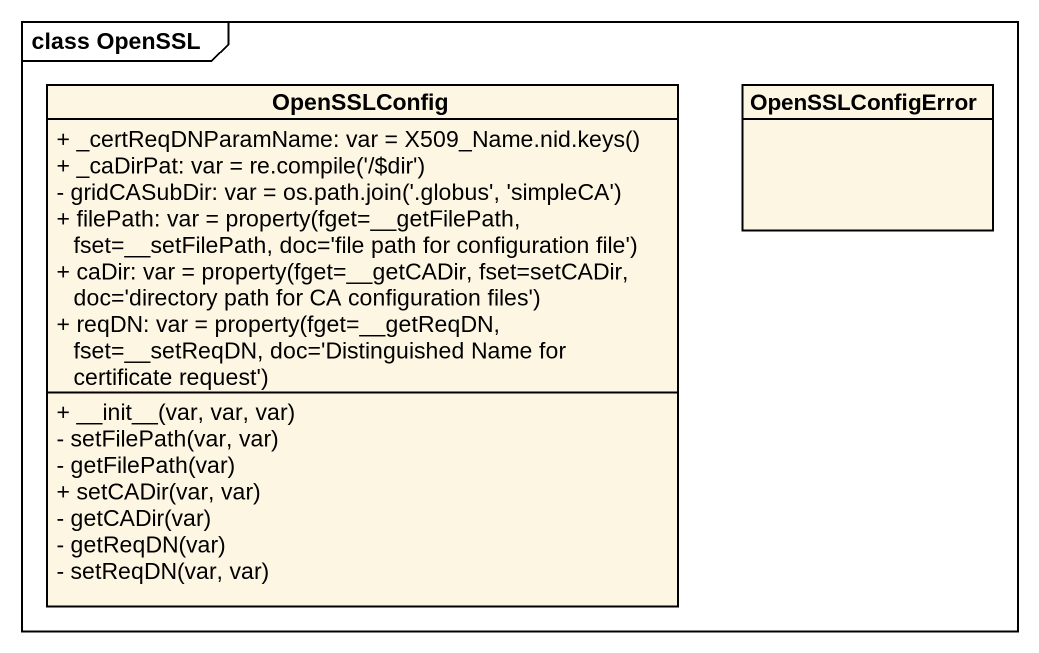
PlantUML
@startuml
mainframe class OpenSSL
hide circle
hide empty members
skinparam classAttributeIconSize 0
class OpenSSLConfig {
  {field} + _certReqDNParamName: var = X509_Name.nid.keys()
  {field} + _caDirPat: var = re.compile('/~$dir')
  {field} - gridCASubDir: var = os.path.join('.globus', 'simpleCA')
  {field} + filePath: var = property(fget=~__getFilePath, fset=~__setFilePath, doc='file path for configuration file')
  {field} + caDir: var = property(fget=__getCADir, fset=setCADir, doc='directory path for CA configuration files')
  {field} + reqDN: var = property(fget=~__getReqDN, fset=~__setReqDN, doc='Distinguished Name for certificate request')
  + ~__init~__(var, var, var)
  - setFilePath(var, var)
  - getFilePath(var)
  + setCADir(var, var)
  - getCADir(var)
  - getReqDN(var)
  - setReqDN(var, var)
}
class OpenSSLConfigError
@enduml
